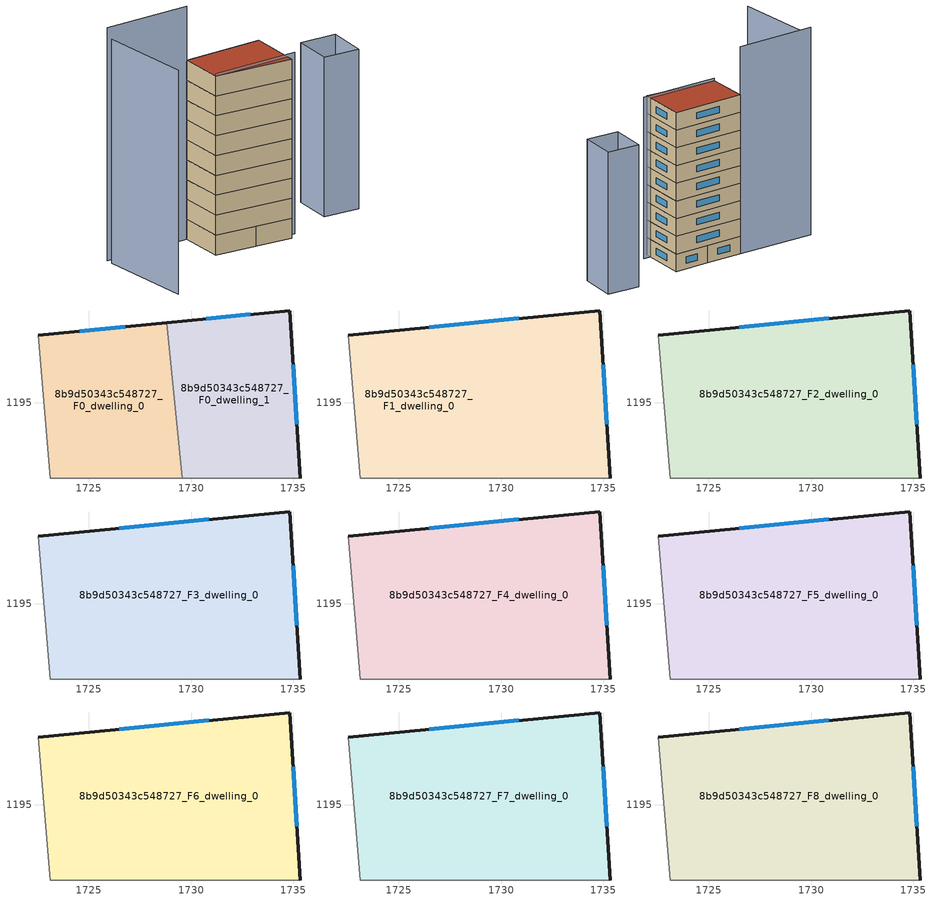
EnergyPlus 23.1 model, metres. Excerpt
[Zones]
8b9d50343c548727_F0_dwelling_0
 floor ground (EU_floor_Construction): 1728.82,1198.93 1729.56,1191.31 1723.12,1191.31 1722.52,1198.32 z0
 wall outside (EU_wall_Construction): 1728.82,1198.93 1722.52,1198.32 z0:3
 wall adiabatic (EU_wall_Construction): 1722.52,1198.32 1723.12,1191.31 1729.56,1191.31 z0:3
 wall to 8b9d50343c548727_F0_dwelling_1 (EU_wall_Construction): 1729.56,1191.31 1728.82,1198.93 z0:3
 window (EU_Window_Construction): 1726.79,1198.73 1724.55,1198.52 z0.97:2.03
8b9d50343c548727_F0_dwelling_1
 floor ground (EU_floor_Construction): 1734.83,1199.52 1735.33,1191.31 1729.56,1191.31 1728.82,1198.93 z0
 wall outside (EU_wall_Construction): 1735.33,1191.31 1734.83,1199.52 1728.82,1198.93 z0:3
 wall adiabatic (EU_wall_Construction): 1729.56,1191.31 1735.33,1191.31 z0:3
 window (EU_Window_Construction): 1732.89,1199.33 1730.76,1199.12 / 1735.17,1193.96 1734.99,1196.87 z0.97:2.03
8b9d50343c548727_F1_dwelling_0
 floor to 8b9d50343c548727_F0_dwelling_0 (EU_floor_Construction): 1728.82,1198.93 1729.56,1191.31 1723.12,1191.31 1722.52,1198.32 z3
 floor to 8b9d50343c548727_F0_dwelling_1 (EU_floor_Construction): 1734.83,1199.52 1735.33,1191.31 1729.56,1191.31 1728.82,1198.93 z3
 wall outside (EU_wall_Construction): 1735.33,1191.31 1734.83,1199.52 1722.52,1198.32 z3:6
 wall adiabatic (EU_wall_Construction): 1722.52,1198.32 1723.12,1191.31 1735.33,1191.31 z3:6
 window (EU_Window_Construction): 1730.86,1199.13 1726.49,1198.71 / 1735.17,1193.96 1734.99,1196.87 z3.97:5.03
8b9d50343c548727_F2_dwelling_0
 floor to 8b9d50343c548727_F1_dwelling_0 (EU_floor_Construction): 1734.83,1199.52 1735.33,1191.31 1723.12,1191.31 1722.52,1198.32 z6
 wall outside (EU_wall_Construction): 1735.33,1191.31 1734.83,1199.52 1722.52,1198.32 z6:9
 wall adiabatic (EU_wall_Construction): 1722.52,1198.32 1723.12,1191.31 1735.33,1191.31 z6:9
 window (EU_Window_Construction): 1730.86,1199.13 1726.49,1198.71 / 1735.17,1193.96 1734.99,1196.87 z6.97:8.03
8b9d50343c548727_F3_dwelling_0
 floor to 8b9d50343c548727_F2_dwelling_0 (EU_floor_Construction): 1734.83,1199.52 1735.33,1191.31 1723.12,1191.31 1722.52,1198.32 z9
 wall outside (EU_wall_Construction): 1735.33,1191.31 1734.83,1199.52 1722.52,1198.32 z9:12
 wall adiabatic (EU_wall_Construction): 1722.52,1198.32 1723.12,1191.31 1735.33,1191.31 z9:12
 window (EU_Window_Construction): 1730.86,1199.13 1726.49,1198.71 / 1735.17,1193.96 1734.99,1196.87 z9.97:11.03
8b9d50343c548727_F4_dwelling_0
 floor to 8b9d50343c548727_F3_dwelling_0 (EU_floor_Construction): 1734.83,1199.52 1735.33,1191.31 1723.12,1191.31 1722.52,1198.32 z12
 wall outside (EU_wall_Construction): 1735.33,1191.31 1734.83,1199.52 1722.52,1198.32 z12:15
 wall adiabatic (EU_wall_Construction): 1722.52,1198.32 1723.12,1191.31 1735.33,1191.31 z12:15
 window (EU_Window_Construction): 1730.86,1199.13 1726.49,1198.71 / 1735.17,1193.96 1734.99,1196.87 z12.97:14.03
8b9d50343c548727_F5_dwelling_0
 floor to 8b9d50343c548727_F4_dwelling_0 (EU_floor_Construction): 1734.83,1199.52 1735.33,1191.31 1723.12,1191.31 1722.52,1198.32 z15
 wall outside (EU_wall_Construction): 1735.33,1191.31 1734.83,1199.52 1722.52,1198.32 z15:18
 wall adiabatic (EU_wall_Construction): 1722.52,1198.32 1723.12,1191.31 1735.33,1191.31 z15:18
 window (EU_Window_Construction): 1730.86,1199.13 1726.49,1198.71 / 1735.17,1193.96 1734.99,1196.87 z15.97:17.03
8b9d50343c548727_F6_dwelling_0
 floor to 8b9d50343c548727_F5_dwelling_0 (EU_floor_Construction): 1734.83,1199.52 1735.33,1191.31 1723.12,1191.31 1722.52,1198.32 z18
 wall outside (EU_wall_Construction): 1735.33,1191.31 1734.83,1199.52 1722.52,1198.32 z18:21
 wall adiabatic (EU_wall_Construction): 1722.52,1198.32 1723.12,1191.31 1735.33,1191.31 z18:21
 window (EU_Window_Construction): 1730.86,1199.13 1726.49,1198.71 / 1735.17,1193.96 1734.99,1196.87 z18.97:20.03
8b9d50343c548727_F7_dwelling_0
 floor to 8b9d50343c548727_F6_dwelling_0 (EU_floor_Construction): 1734.83,1199.52 1735.33,1191.31 1723.12,1191.31 1722.52,1198.32 z21
 wall outside (EU_wall_Construction): 1735.33,1191.31 1734.83,1199.52 1722.52,1198.32 z21:24
 wall adiabatic (EU_wall_Construction): 1722.52,1198.32 1723.12,1191.31 1735.33,1191.31 z21:24
 window (EU_Window_Construction): 1730.86,1199.13 1726.49,1198.71 / 1735.17,1193.96 1734.99,1196.87 z21.97:23.03
8b9d50343c548727_F8_dwelling_0
 floor to 8b9d50343c548727_F7_dwelling_0 (EU_floor_Construction): 1734.83,1199.52 1735.33,1191.31 1723.12,1191.31 1722.52,1198.32 z24
 wall outside (EU_wall_Construction): 1735.33,1191.31 1734.83,1199.52 1722.52,1198.32 z24:27
 wall adiabatic (EU_wall_Construction): 1722.52,1198.32 1723.12,1191.31 1735.33,1191.31 z24:27
 window (EU_Window_Construction): 1730.86,1199.13 1726.49,1198.71 / 1735.17,1193.96 1734.99,1196.87 z24.97:26.03
 roof outside (EU_roof_Construction): 1735.33,1191.31 1734.83,1199.52 1722.52,1198.32 1723.12,1191.31 z27
shading: 1723.12,1191.31 1736.53,1192.46 z0:27.4; 1709.02,1197.13 1722.52,1198.32 z0:35.2; 1709.11,1196.12 1711.51,1181.81 z0:33.8; 1748.57,1201.99 1748.74,1195.77 / 1748.74,1195.77 1743.13,1195.61 / 1743.13,1195.61 1742.96,1201.84 / 1742.96,1201.84 1748.57,1201.99 z0:24.1
[Building]
EU S2 Campaign: North Axis=0; Terrain=City; Solar Distribution=FullExterior
[Site:Location]
Lyon-Bron: Latitude=45.75; Longitude=5; Time Zone=1; Elevation=198
[SizingPeriod:WeatherFileDays]
AnnualSizingPeriod: Begin Month=1; Begin Day of Month=1; End Month=12; End Day of Month=31; Day of Week for Start Day=Monday; Use Weather File Daylight Saving Period=No; Use Weather File Rain and Snow Indicators=No
[MATERIAL]
EU_InternalMass_Material: Roughness=MediumRough; Thickness=0.1; Conductivity=1; Density=1800; Specific Heat=900; Thermal Absorptance=0.9; Solar Absorptance=0.7; Visible Absorptance=0.7
[MATERIAL:NOMASS] Roughness=MediumRough; Thermal Absorptance=0.9; Solar Absorptance=0.7; Visible Absorptance=0.7
Name | Thermal Resistance
EU_wall_NoMass | 2.20426
EU_roof_NoMass | 1.82421
EU_floor_NoMass | 2.14752
[WINDOWMATERIAL:SIMPLEGLAZINGSYSTEM]
EU_Window_SimpleGlazing: UFactor=2.59914; Solar Heat Gain Coefficient=0.76; Visible Transmittance=0.76
[CONSTRUCTION]
EU_wall_Construction: EU_wall_NoMass
EU_roof_Construction: EU_roof_NoMass
EU_floor_Construction: EU_floor_NoMass
EU_Window_Construction: EU_Window_SimpleGlazing
EU_InternalMass_Construction: EU_InternalMass_Material
[ZONE] Type=1; Multiplier=1; Ceiling Height=autocalculate; Floor Area=autocalculate; Part of Total Floor Area=Yes
Name | Volume
8b9d50343c548727_F0_dwelling_0 | 140.347
8b9d50343c548727_F1_dwelling_0 | 280.679
8b9d50343c548727_F2_dwelling_0; 8b9d50343c548727_F3_dwelling_0; 8b9d50343c548727_F4_dwelling_0; 8b9d50343c548727_F5_dwelling_0; 8b9d50343c548727_F6_dwelling_0; 8b9d50343c548727_F7_dwelling_0; 8b9d50343c548727_F8_dwelling_0 | 280.688
8b9d50343c548727_F0_dwelling_1 | 140.333
[INTERNALMASS] Construction=EU_InternalMass_Construction
Name | Zone or ZoneList | Surface Area
8b9d50343c548727_F0_dwelling_0_EU_InternalMass | 8b9d50343c548727_F0_dwelling_0 | 46.7821
8b9d50343c548727_F0_dwelling_1_EU_InternalMass | 8b9d50343c548727_F0_dwelling_1 | 46.7777
8b9d50343c548727_F1_dwelling_0_EU_InternalMass | 8b9d50343c548727_F1_dwelling_0 | 93.5627
8b9d50343c548727_F2_dwelling_0_EU_InternalMass | 8b9d50343c548727_F2_dwelling_0 | 93.5627
8b9d50343c548727_F3_dwelling_0_EU_InternalMass | 8b9d50343c548727_F3_dwelling_0 | 93.5627
8b9d50343c548727_F4_dwelling_0_EU_InternalMass | 8b9d50343c548727_F4_dwelling_0 | 93.5627
8b9d50343c548727_F5_dwelling_0_EU_InternalMass | 8b9d50343c548727_F5_dwelling_0 | 93.5627
8b9d50343c548727_F6_dwelling_0_EU_InternalMass | 8b9d50343c548727_F6_dwelling_0 | 93.5627
8b9d50343c548727_F7_dwelling_0_EU_InternalMass | 8b9d50343c548727_F7_dwelling_0 | 93.5627
8b9d50343c548727_F8_dwelling_0_EU_InternalMass | 8b9d50343c548727_F8_dwelling_0 | 93.5627
[OTHEREQUIPMENT] Fuel Type=Electricity; Design Level Calculation Method=Watts/Area; Power per Zone Floor Area=1; Fraction Latent=0; Fraction Radiant=0; Fraction Lost=0; Carbon Dioxide Generation Rate=0; EndUse Subcategory=EU_Step8_InternalGains
Name | Zone or ZoneList or Space or SpaceList | Schedule
EU_Step8_InternalGain_8b9d50343c548727_F0_dwelling_0_f000 | 8b9d50343c548727_F0_dwelling_0 | EU_Step8_GainSchedule_8b9d50343c548727_F0_dwelling_0_f000
EU_Step8_InternalGain_8b9d50343c548727_F0_dwelling_1_f000 | 8b9d50343c548727_F0_dwelling_1 | EU_Step8_GainSchedule_8b9d50343c548727_F0_dwelling_1_f000
EU_Step8_InternalGain_8b9d50343c548727_F1_dwelling_0_f000 | 8b9d50343c548727_F1_dwelling_0 | EU_Step8_GainSchedule_8b9d50343c548727_F1_dwelling_0_f000
EU_Step8_InternalGain_8b9d50343c548727_F2_dwelling_0_f000 | 8b9d50343c548727_F2_dwelling_0 | EU_Step8_GainSchedule_8b9d50343c548727_F2_dwelling_0_f000
EU_Step8_InternalGain_8b9d50343c548727_F3_dwelling_0_f000 | 8b9d50343c548727_F3_dwelling_0 | EU_Step8_GainSchedule_8b9d50343c548727_F3_dwelling_0_f000
EU_Step8_InternalGain_8b9d50343c548727_F4_dwelling_0_f000 | 8b9d50343c548727_F4_dwelling_0 | EU_Step8_GainSchedule_8b9d50343c548727_F4_dwelling_0_f000
EU_Step8_InternalGain_8b9d50343c548727_F5_dwelling_0_f000 | 8b9d50343c548727_F5_dwelling_0 | EU_Step8_GainSchedule_8b9d50343c548727_F5_dwelling_0_f000
EU_Step8_InternalGain_8b9d50343c548727_F6_dwelling_0_f000 | 8b9d50343c548727_F6_dwelling_0 | EU_Step8_GainSchedule_8b9d50343c548727_F6_dwelling_0_f000
EU_Step8_InternalGain_8b9d50343c548727_F7_dwelling_0_f000 | 8b9d50343c548727_F7_dwelling_0 | EU_Step8_GainSchedule_8b9d50343c548727_F7_dwelling_0_f000
EU_Step8_InternalGain_8b9d50343c548727_F8_dwelling_0_f000 | 8b9d50343c548727_F8_dwelling_0 | EU_Step8_GainSchedule_8b9d50343c548727_F8_dwelling_0_f000
[ZONEVENTILATION:DESIGNFLOWRATE] Schedule=EU_AlwaysOn; Design Flow Rate Calculation Method=AirChanges/Hour; Air Changes per Hour=0.567084; Ventilation Type=Natural; Fan Pressure Rise=0; Fan Total Efficiency=1; Constant Term Coefficient=1; Temperature Term Coefficient=0; Velocity Term Coefficient=0; Velocity Squared Term Coefficient=0; Minimum Indoor Temperature=-100; Maximum Indoor Temperature=100; Delta Temperature=-100; Minimum Outdoor Temperature=-100; Maximum Outdoor Temperature=100; Maximum Wind Speed=40
Name | Zone or ZoneList or Space or SpaceList
EU_ConstantAir_8b9d50343c548727_F0_dwelling_0 | 8b9d50343c548727_F0_dwelling_0
EU_ConstantAir_8b9d50343c548727_F0_dwelling_1 | 8b9d50343c548727_F0_dwelling_1
EU_ConstantAir_8b9d50343c548727_F1_dwelling_0 | 8b9d50343c548727_F1_dwelling_0
EU_ConstantAir_8b9d50343c548727_F2_dwelling_0 | 8b9d50343c548727_F2_dwelling_0
EU_ConstantAir_8b9d50343c548727_F3_dwelling_0 | 8b9d50343c548727_F3_dwelling_0
EU_ConstantAir_8b9d50343c548727_F4_dwelling_0 | 8b9d50343c548727_F4_dwelling_0
EU_ConstantAir_8b9d50343c548727_F5_dwelling_0 | 8b9d50343c548727_F5_dwelling_0
EU_ConstantAir_8b9d50343c548727_F6_dwelling_0 | 8b9d50343c548727_F6_dwelling_0
EU_ConstantAir_8b9d50343c548727_F7_dwelling_0 | 8b9d50343c548727_F7_dwelling_0
EU_ConstantAir_8b9d50343c548727_F8_dwelling_0 | 8b9d50343c548727_F8_dwelling_0
[HVACTEMPLATE:THERMOSTAT] Constant Heating Setpoint=20; Constant Cooling Setpoint=50
EU_HeatOnly_8b9d50343c548727_F0_dwelling_0; EU_HeatOnly_8b9d50343c548727_F0_dwelling_1; EU_HeatOnly_8b9d50343c548727_F1_dwelling_0; EU_HeatOnly_8b9d50343c548727_F2_dwelling_0; EU_HeatOnly_8b9d50343c548727_F3_dwelling_0; EU_HeatOnly_8b9d50343c548727_F4_dwelling_0; EU_HeatOnly_8b9d50343c548727_F5_dwelling_0; EU_HeatOnly_8b9d50343c548727_F6_dwelling_0; EU_HeatOnly_8b9d50343c548727_F7_dwelling_0; EU_HeatOnly_8b9d50343c548727_F8_dwelling_0
[HVACTEMPLATE:ZONE:IDEALLOADSAIRSYSTEM] System Availability Schedule=EU_AlwaysOn; Maximum Heating Supply Air Temperature=50; Minimum Cooling Supply Air Temperature=13; Maximum Heating Supply Air Humidity Ratio=0.0156; Minimum Cooling Supply Air Humidity Ratio=0.0077; Heating Limit=NoLimit; Cooling Limit=NoLimit; Heating Availability Schedule=EU_AlwaysOn; Cooling Availability Schedule=EU_CoolingOff; Dehumidification Control Type=ConstantSensibleHeatRatio; Cooling Sensible Heat Ratio=0.7; Dehumidification Setpoint=60; Humidification Control Type=None; Humidification Setpoint=30; Outdoor Air Method=None; Outdoor Air Flow Rate per Person=0.00944; Outdoor Air Flow Rate per Zone Floor Area=0; Outdoor Air Flow Rate per Zone=0; Demand Controlled Ventilation Type=None; Outdoor Air Economizer Type=NoEconomizer; Heat Recovery Type=None; Sensible Heat Recovery Effectiveness=0.7; Latent Heat Recovery Effectiveness=0.65
Name | Template Thermostat
8b9d50343c548727_F0_dwelling_0 | EU_HeatOnly_8b9d50343c548727_F0_dwelling_0
8b9d50343c548727_F0_dwelling_1 | EU_HeatOnly_8b9d50343c548727_F0_dwelling_1
8b9d50343c548727_F1_dwelling_0 | EU_HeatOnly_8b9d50343c548727_F1_dwelling_0
8b9d50343c548727_F2_dwelling_0 | EU_HeatOnly_8b9d50343c548727_F2_dwelling_0
8b9d50343c548727_F3_dwelling_0 | EU_HeatOnly_8b9d50343c548727_F3_dwelling_0
8b9d50343c548727_F4_dwelling_0 | EU_HeatOnly_8b9d50343c548727_F4_dwelling_0
8b9d50343c548727_F5_dwelling_0 | EU_HeatOnly_8b9d50343c548727_F5_dwelling_0
8b9d50343c548727_F6_dwelling_0 | EU_HeatOnly_8b9d50343c548727_F6_dwelling_0
8b9d50343c548727_F7_dwelling_0 | EU_HeatOnly_8b9d50343c548727_F7_dwelling_0
8b9d50343c548727_F8_dwelling_0 | EU_HeatOnly_8b9d50343c548727_F8_dwelling_0
[SIZING:ZONE] Zone Cooling Design Supply Air Temperature Input Method=SupplyAirTemperature; Zone Cooling Design Supply Air Temperature=13; Zone Heating Design Supply Air Temperature Input Method=SupplyAirTemperature; Zone Heating Design Supply Air Temperature=50; Zone Cooling Design Supply Air Humidity Ratio=0.008; Zone Heating Design Supply Air Humidity Ratio=0.008; Cooling Design Air Flow Method=DesignDay; Cooling Design Air Flow Rate=0; Cooling Minimum Air Flow per Zone Floor Area=0.000762; Cooling Minimum Air Flow=0; Cooling Minimum Air Flow Fraction=0.2; Heating Design Air Flow Method=DesignDay; Heating Design Air Flow Rate=0; Heating Maximum Air Flow per Zone Floor Area=0.002032; Heating Maximum Air Flow=0.141576; Heating Maximum Air Flow Fraction=0.3; Account for Dedicated Outdoor Air System=No; Dedicated Outdoor Air System Control Strategy=NeutralSupplyAir; Dedicated Outdoor Air Low Setpoint Temperature for Design=autosize; Dedicated Outdoor Air High Setpoint Temperature for Design=autosize; Zone Load Sizing Method=Sensible Load Only No Latent Load; Zone Latent Cooling Design Supply Air Humidity Ratio Input Method=HumidityRatioDifference; Zone Cooling Design Supply Air Humidity Ratio Difference=0.005; Zone Latent Heating Design Supply Air Humidity Ratio Input Method=HumidityRatioDifference; Zone Humidification Design Supply Air Humidity Ratio Difference=0.005
8b9d50343c548727_F0_dwelling_0; 8b9d50343c548727_F0_dwelling_1; 8b9d50343c548727_F1_dwelling_0; 8b9d50343c548727_F2_dwelling_0; 8b9d50343c548727_F3_dwelling_0; 8b9d50343c548727_F4_dwelling_0; 8b9d50343c548727_F5_dwelling_0; 8b9d50343c548727_F6_dwelling_0; 8b9d50343c548727_F7_dwelling_0; 8b9d50343c548727_F8_dwelling_0
[SCHEDULE:CONSTANT]
Name | Hourly Value
EU_AlwaysOn | 1
EU_CoolingOff | 0
[SCHEDULE:FILE] Column Number=1; Rows to Skip at Top=0; Number of Hours of Data=8760; Column Separator=Comma; Interpolate to Timestep=No; Minutes per Item=60; Adjust Schedule for Daylight Savings=Yes
Name | File
EU_Step8_GainSchedule_8b9d50343c548727_F0_dwelling_0_f000 | ../../schedules/8b9d50343c548727/8b9d50343c548727_F0_dwelling_0_f000_gain.csv
EU_Step8_GainSchedule_8b9d50343c548727_F0_dwelling_1_f000 | ../../schedules/8b9d50343c548727/8b9d50343c548727_F0_dwelling_1_f000_gain.csv
EU_Step8_GainSchedule_8b9d50343c548727_F1_dwelling_0_f000 | ../../schedules/8b9d50343c548727/8b9d50343c548727_F1_dwelling_0_f000_gain.csv
EU_Step8_GainSchedule_8b9d50343c548727_F2_dwelling_0_f000 | ../../schedules/8b9d50343c548727/8b9d50343c548727_F2_dwelling_0_f000_gain.csv
EU_Step8_GainSchedule_8b9d50343c548727_F3_dwelling_0_f000 | ../../schedules/8b9d50343c548727/8b9d50343c548727_F3_dwelling_0_f000_gain.csv
EU_Step8_GainSchedule_8b9d50343c548727_F4_dwelling_0_f000 | ../../schedules/8b9d50343c548727/8b9d50343c548727_F4_dwelling_0_f000_gain.csv
EU_Step8_GainSchedule_8b9d50343c548727_F5_dwelling_0_f000 | ../../schedules/8b9d50343c548727/8b9d50343c548727_F5_dwelling_0_f000_gain.csv
EU_Step8_GainSchedule_8b9d50343c548727_F6_dwelling_0_f000 | ../../schedules/8b9d50343c548727/8b9d50343c548727_F6_dwelling_0_f000_gain.csv
EU_Step8_GainSchedule_8b9d50343c548727_F7_dwelling_0_f000 | ../../schedules/8b9d50343c548727/8b9d50343c548727_F7_dwelling_0_f000_gain.csv
EU_Step8_GainSchedule_8b9d50343c548727_F8_dwelling_0_f000 | ../../schedules/8b9d50343c548727/8b9d50343c548727_F8_dwelling_0_f000_gain.csv
